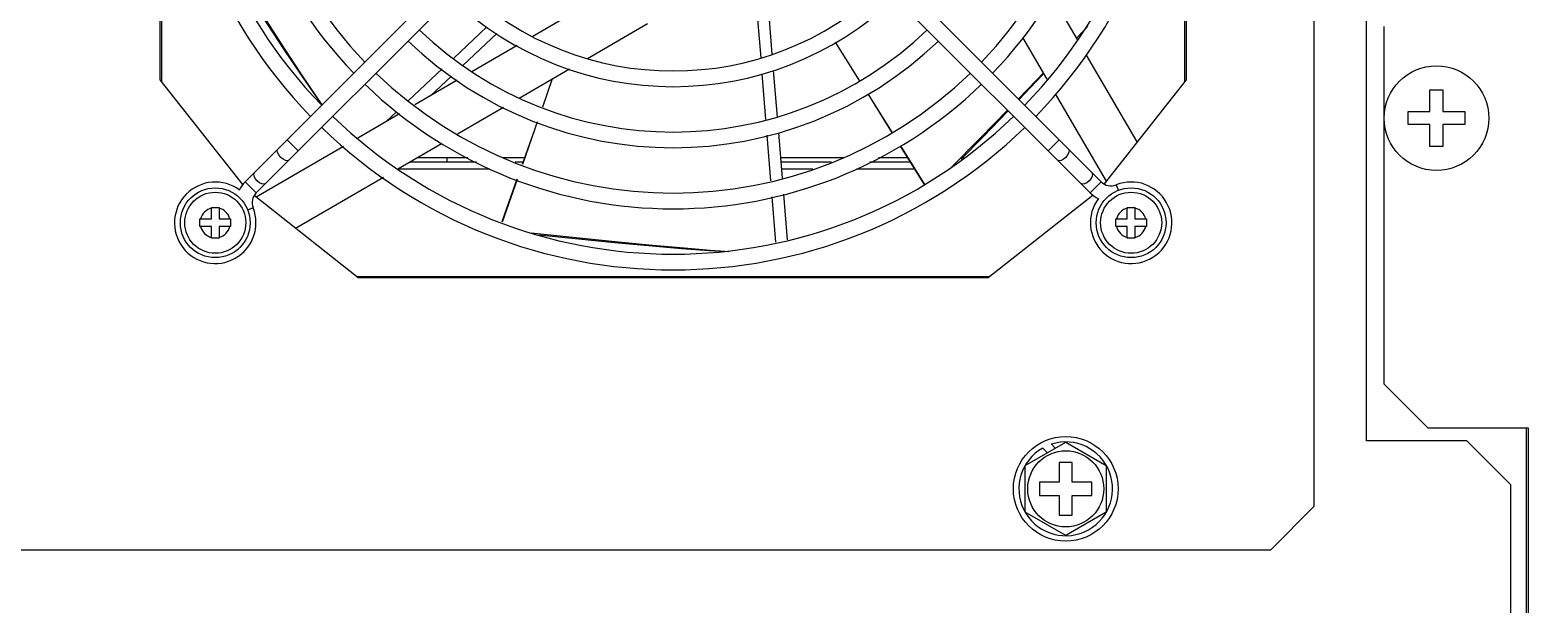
# Model space of a CAD drawing. Header units: millimetres. Extents: x -2 to 101, y -1 to 125.
# Drawn here: x 17.92 to 35.09, y 29.08 to 35.66 of the extents above; entities that cross this region are included whole.
import ezdxf

# ---------------------------------------------------------------- set-up
doc = ezdxf.new("R2010")
doc.units = ezdxf.units.MM

msp = doc.modelspace()

# ---------------------------------------------------------------- linework, layer by layer
for p, q in [((32.64, 30.2), (32.64, 47.2)), ((19.41, 35.09), (19.41, 42.31)), ((19.423, 42.327), (19.423, 35.073)), ((31.157, 35.073), (31.157, 42.327)), ((31.17, 42.31), (31.17, 35.09)), ((24.519, 38.057), (20.383, 33.92)), ((26.061, 38.057), (30.197, 33.92)), ((24.647, 37.929), (20.51, 33.793)), ((25.933, 37.929), (30.07, 33.793)), ((33.24, 30.95), (33.24, 36.35)), ((24.237, 35.91), (23.681, 35.587)), ((26.378, 35.924), (26.422, 35.384)), ((29.925, 35.55), (29.628, 36.06)), ((24.307, 35.334), (24.994, 35.733)), ((26.25, 35.871), (26.293, 35.339)), ((23.155, 35.696), (22.774, 35.338)), ((23.267, 35.619), (22.882, 35.257)), ((29.294, 35.574), (29.572, 35.095)), ((29.989, 35.647), (29.915, 35.567)), ((30.041, 35.705), (29.989, 35.647)), ((33.44, 31.6), (33.44, 35.7)), ((23.502, 35.483), (22.983, 35.181)), ((27.145, 35.522), (27.423, 35.08)), ((22.641, 35.213), (22.257, 34.853)), ((23.525, 34.879), (24.1, 35.214)), ((30.608, 34.376), (30.028, 35.373)), ((20.357, 33.887), (19.41, 35.09)), ((22.815, 35.083), (22.328, 34.8)), ((22.749, 35.132), (22.506, 34.904)), ((23.903, 35.099), (23.791, 34.777)), ((26.307, 35.158), (26.35, 34.633)), ((26.437, 35.197), (26.481, 34.662)), ((31.17, 35.09), (30.229, 33.895)), ((27.52, 34.928), (27.571, 34.847)), ((29.669, 34.929), (30.253, 33.925)), ((33.965, 34.725), (33.965, 34.975)), ((33.965, 34.975), (34.115, 34.975)), ((34.115, 34.975), (34.115, 34.725)), ((22.153, 34.699), (21.673, 34.42)), ((22.119, 34.723), (21.996, 34.607)), ((22.819, 34.469), (23.344, 34.774)), ((27.571, 34.847), (27.796, 34.488)), ((27.571, 34.847), (27.794, 34.487)), ((29.122, 34.74), (28.809, 34.42)), ((33.715, 34.575), (33.715, 34.725)), ((33.715, 34.725), (33.965, 34.725)), ((34.115, 34.725), (34.365, 34.725)), ((34.365, 34.725), (34.365, 34.575)), ((23.732, 34.608), (23.7, 34.514)), ((33.965, 34.575), (33.715, 34.575)), ((33.965, 34.325), (33.965, 34.575)), ((34.115, 34.575), (34.115, 34.325)), ((34.365, 34.575), (34.115, 34.575)), ((20.991, 34.274), (20.864, 34.401)), ((22.139, 34.073), (22.632, 34.36)), ((23.699, 34.514), (23.559, 34.119)), ((23.7, 34.514), (23.561, 34.118)), ((26.365, 34.453), (26.407, 33.931)), ((26.496, 34.481), (26.538, 33.96)), ((28.809, 34.42), (28.472, 34.078)), ((29.716, 34.401), (29.589, 34.274)), ((21.511, 34.325), (20.509, 33.742)), ((22.357, 34.2), (22.937, 34.2)), ((22.695, 34.2), (22.695, 34.15)), ((23.341, 34.2), (23.588, 34.2)), ((26.519, 34.2), (27.239, 34.2)), ((27.643, 34.2), (27.972, 34.2)), ((27.892, 34.329), (28.167, 33.887)), ((27.895, 34.331), (28.172, 33.89)), ((28.611, 34.2), (28.62, 34.2)), ((34.115, 34.325), (33.965, 34.325)), ((22.132, 34.07), (23.189, 34.07)), ((22.269, 34.149), (23.035, 34.149)), ((23.477, 34.149), (23.569, 34.149)), ((26.523, 34.149), (27.103, 34.149)), ((26.529, 34.07), (26.89, 34.07)), ((27.391, 34.07), (28.053, 34.07)), ((27.545, 34.149), (28.004, 34.149)), ((20.51, 33.793), (20.383, 33.92)), ((20.959, 33.387), (21.968, 33.974)), ((23.498, 33.948), (23.324, 33.459)), ((23.501, 33.947), (23.329, 33.457)), ((30.197, 33.92), (30.07, 33.793)), ((30.369, 33.885), (30.394, 33.821)), ((21.68, 32.82), (20.485, 33.761)), ((26.422, 33.749), (26.464, 33.228)), ((26.553, 33.776), (26.596, 33.255)), ((30.103, 33.767), (28.9, 32.82)), ((19.865, 33.406), (19.865, 33.494)), ((19.865, 33.494), (19.996, 33.494)), ((19.996, 33.494), (19.996, 33.625)), ((19.996, 33.625), (20.084, 33.625)), ((20.084, 33.625), (20.084, 33.494)), ((20.084, 33.494), (20.215, 33.494)), ((20.215, 33.494), (20.215, 33.406)), ((20.475, 33.621), (20.411, 33.596)), ((30.365, 33.406), (30.365, 33.494)), ((30.365, 33.494), (30.496, 33.494)), ((30.496, 33.494), (30.496, 33.625)), ((30.496, 33.625), (30.584, 33.625)), ((30.584, 33.625), (30.584, 33.494)), ((30.584, 33.494), (30.715, 33.494)), ((30.715, 33.494), (30.715, 33.406)), ((19.996, 33.406), (19.865, 33.406)), ((19.996, 33.275), (19.996, 33.406)), ((20.084, 33.406), (20.084, 33.275)), ((20.215, 33.406), (20.084, 33.406)), ((24.138, 33.28), (23.66, 33.33)), ((30.496, 33.406), (30.365, 33.406)), ((30.496, 33.275), (30.496, 33.406)), ((30.584, 33.406), (30.584, 33.275)), ((30.715, 33.406), (30.584, 33.406)), ((20.084, 33.275), (19.996, 33.275)), ((30.584, 33.275), (30.496, 33.275)), ((25.928, 33.117), (25.832, 33.123)), ((21.663, 32.833), (28.917, 32.833)), ((28.9, 32.82), (21.68, 32.82)), ((33.44, 31.6), (33.94, 31.1)), ((33.94, 31.1), (35.09, 31.1)), ((35.07, 31.1), (35.07, 16.1)), ((35.09, 31.1), (35.09, 16.1)), ((29.326, 30.668), (29.79, 30.935)), ((29.79, 30.935), (30.254, 30.668)), ((34.39, 30.95), (33.24, 30.95)), ((34.89, 30.45), (34.39, 30.95)), ((29.526, 30.868), (29.58, 30.814)), ((29.67, 30.866), (29.625, 30.911)), ((29.326, 30.132), (29.326, 30.668)), ((29.715, 30.7), (29.715, 30.475)), ((29.865, 30.7), (29.715, 30.7)), ((29.865, 30.475), (29.865, 30.7)), ((30.254, 30.668), (30.254, 30.132)), ((29.49, 30.475), (29.49, 30.325)), ((29.715, 30.475), (29.49, 30.475)), ((30.09, 30.475), (29.865, 30.475)), ((30.09, 30.325), (30.09, 30.475)), ((34.89, 30.45), (34.89, 16.75)), ((29.49, 30.325), (29.715, 30.325)), ((29.715, 30.325), (29.715, 30.1)), ((29.865, 30.1), (29.865, 30.325)), ((29.865, 30.325), (30.09, 30.325)), ((29.79, 29.864), (29.326, 30.132)), ((29.715, 30.1), (29.865, 30.1)), ((30.254, 30.132), (29.79, 29.864)), ((32.14, 29.7), (32.64, 30.2)), ((3.44, 29.7), (32.14, 29.7))]:
    msp.add_line(p, q)
for points in [[(21.265, 34.802), (21.192, 34.904), (21.013, 35.166), (20.823, 35.449), (20.586, 35.81), (20.34, 36.19), (20.15, 36.485)], [(21.265, 34.803), (21.201, 34.897), (21.034, 35.146), (20.834, 35.449), (20.6, 35.809), (20.334, 36.221)], [(29.532, 35.164), (29.451, 35.079), (29.248, 34.87)], [(29.536, 35.157), (29.453, 35.069), (29.255, 34.862)], [(29.131, 34.732), (28.839, 34.432), (28.59, 34.179)], [(20.885, 34.168), (20.868, 34.161), (20.844, 34.164), (20.817, 34.178), (20.79, 34.2), (20.768, 34.227), (20.754, 34.254), (20.751, 34.278), (20.758, 34.295)], [(29.822, 34.295), (29.829, 34.278), (29.826, 34.254), (29.812, 34.227), (29.79, 34.2), (29.763, 34.178), (29.736, 34.164), (29.712, 34.161), (29.695, 34.168)], [(20.616, 33.899), (20.599, 33.892), (20.575, 33.895), (20.548, 33.909), (20.521, 33.931), (20.499, 33.958), (20.485, 33.985), (20.482, 34.009), (20.489, 34.026)], [(30.091, 34.026), (30.098, 34.009), (30.095, 33.985), (30.081, 33.958), (30.059, 33.931), (30.032, 33.909), (30.005, 33.895), (29.981, 33.892), (29.964, 33.899)], [(25.832, 33.122), (25.703, 33.13), (25.386, 33.153), (25.047, 33.181), (24.616, 33.22), (24.166, 33.264), (23.75, 33.307)], [(25.832, 33.123), (25.714, 33.132), (25.415, 33.157), (25.054, 33.189), (24.626, 33.231), (24.138, 33.28)]]:
    msp.add_lwpolyline(points)
for centre, radius in [((34.04, 34.65), 0.6), ((20.04, 33.45), 0.4), ((30.54, 33.45), 0.4), ((20.04, 33.45), 0.35), ((30.54, 33.45), 0.35), ((29.79, 30.4), 0.6), ((29.79, 30.4), 0.436)]:
    msp.add_circle(centre, radius)
for centre, radius, start, end in [((25.29, 38.7), 5.79, 135.8895, 224.1105), ((25.29, 38.7), 5.61, 135.9182, 224.0818), ((25.29, 38.7), 5.61, 315.9182, 44.0818), ((25.29, 38.7), 5.79, 315.8895, 44.1105), ((25.29, 38.7), 5.09, 136.0122, 223.9878), ((25.29, 38.7), 4.91, 136.0511, 223.9489), ((25.29, 38.7), 4.91, 316.0511, 43.9489), ((25.29, 38.7), 5.09, 316.0122, 43.9878), ((25.29, 38.7), 3.51, 226.4685, 313.5315), ((25.29, 38.7), 3.69, 226.3967, 313.6033), ((25.29, 38.7), 4.21, 226.2259, 313.7741), ((25.29, 38.7), 4.39, 226.1756, 313.8244), ((25.29, 38.7), 5.09, 226.0168, 313.9832), ((25.29, 38.7), 4.91, 226.0511, 313.9489), ((25.29, 38.7), 5.79, 225.8941, 314.1059), ((25.29, 38.7), 5.61, 225.9227, 314.0773), ((20.04, 33.45), 0.467, 53.2738, 21.5016), ((20.623, 33.68), 0.34, 135, 154.9393), ((30.54, 33.45), 0.467, 143.2738, 111.5016), ((30.31, 34.033), 0.16, 225, 291.5016), ((20.623, 33.68), 0.16, 135, 201.5016), ((30.31, 34.033), 0.34, 225, 244.9393), ((20.04, 33.45), 0.174, 104.5292, 165.4708), ((20.04, 33.45), 0.174, 14.5292, 75.4708), ((30.54, 33.45), 0.174, 104.5292, 165.4708), ((30.54, 33.45), 0.174, 14.5292, 75.4708), ((20.04, 33.45), 0.174, 194.5292, 255.4708), ((20.04, 33.45), 0.174, 284.5292, 345.4708), ((30.54, 33.45), 0.174, 194.5292, 255.4708), ((30.54, 33.45), 0.174, 284.5292, 345.4708), ((29.79, 30.4), 0.537, 119.3662, 107.9007)]:
    msp.add_arc(centre, radius, start, end)

doc.saveas('drawing.dxf')
